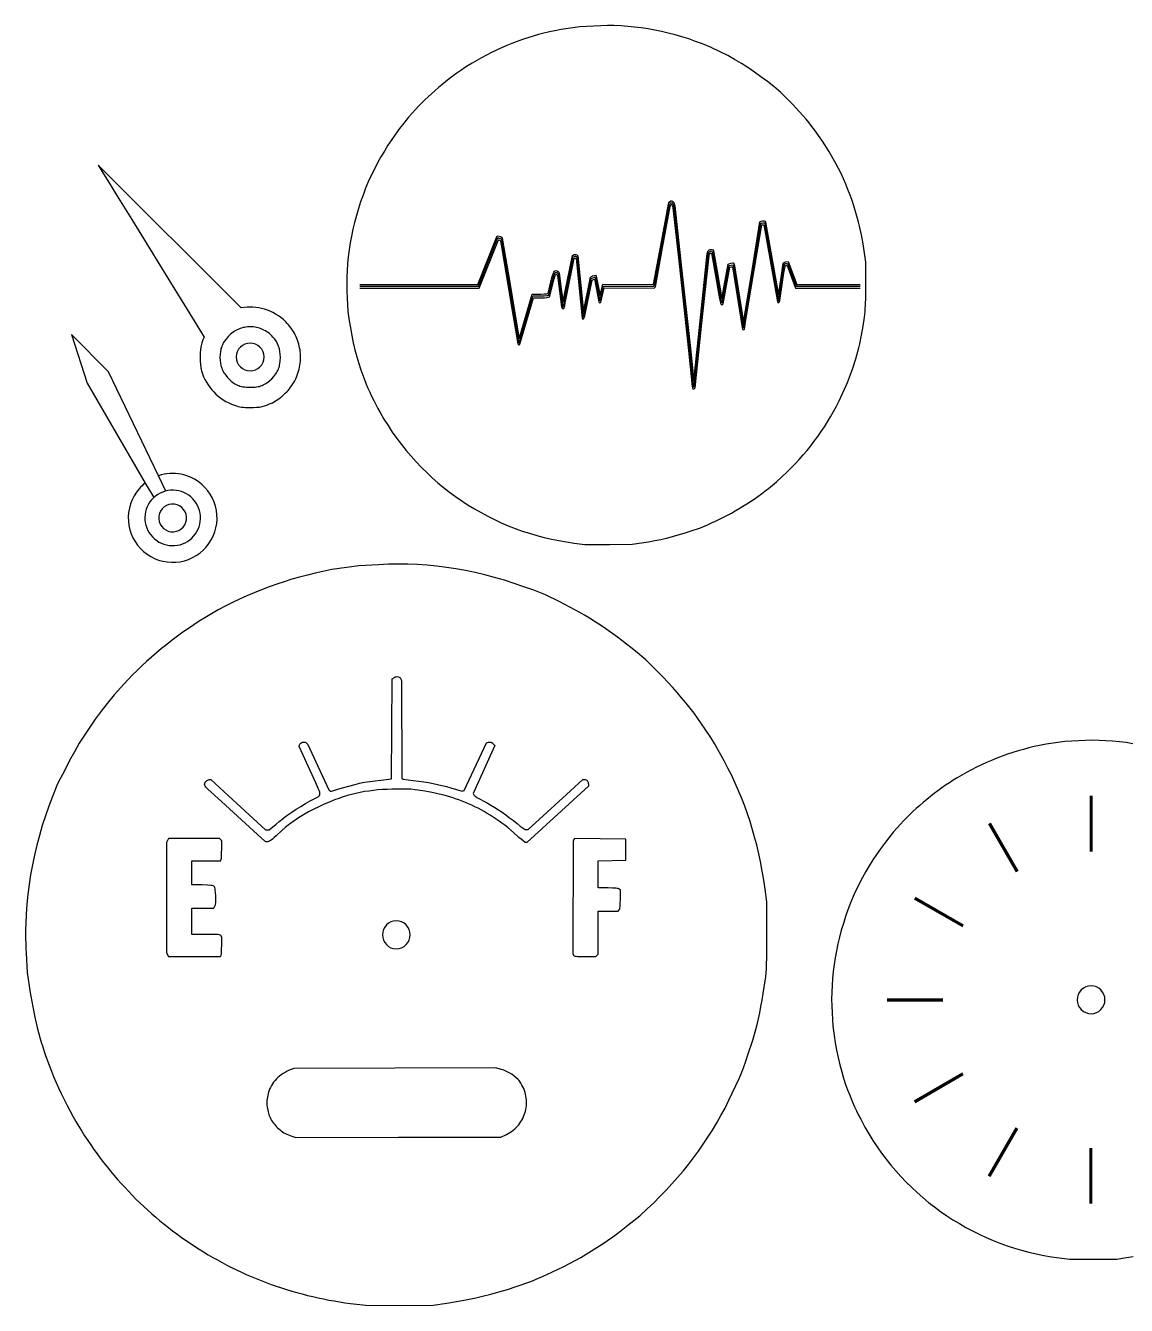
# Model space of a CAD drawing. Extents: x 2619 to 2850, y 2750 to 3032.
# Drawn here: x 2618.6 to 2737.4, y 2750.1 to 2888.2 of the extents above; entities that cross this region are included whole.
import ezdxf

# ---------------------------------------------------------------- set-up
doc = ezdxf.new("R2010")
doc.units = 0
for name, color, linetype in [('3MM_ENGRAVE', 4, 'CONTINUOUS'), ('6MM_CUT', 231, 'CONTINUOUS'), ('6MM_ENGRAVE', 245, 'CONTINUOUS')]:
    doc.layers.add(name, color=color, linetype=linetype)

msp = doc.modelspace()

# ---------------------------------------------------------------- linework, layer by layer
at = {"layer": '3MM_ENGRAVE'}
for points in [[(2631.56, 2838.85), (2632.48, 2837.27)], [(2633.78, 2837.98), (2632.99, 2839.63)]]:
    msp.add_lwpolyline(points, dxfattribs=at)
at = {"layer": '6MM_CUT'}
for points in [[(2681.67, 2832.22), (2684.09, 2832.24), (2685.11, 2832.39), (2685.85, 2832.51), (2686.54, 2832.63), (2687.2, 2832.76), (2687.82, 2832.91), (2688.44, 2833.06), (2689.06, 2833.24), (2689.7, 2833.43), (2690.37, 2833.66), (2691.47, 2834.03), (2692.23, 2834.35), (2692.67, 2834.55), (2693.1, 2834.74), (2693.54, 2834.95), (2693.97, 2835.16), (2694.39, 2835.38), (2694.81, 2835.61), (2695.23, 2835.85), (2695.65, 2836.09), (2696.05, 2836.34), (2696.46, 2836.59), (2696.86, 2836.86), (2697.26, 2837.12), (2697.65, 2837.4), (2698.04, 2837.68), (2698.42, 2837.97), (2698.8, 2838.27), (2699.69, 2838.98), (2700.26, 2839.51), (2700.75, 2839.98), (2701.22, 2840.45), (2701.68, 2840.92), (2702.12, 2841.4), (2702.55, 2841.88), (2702.97, 2842.37), (2703.37, 2842.86), (2703.75, 2843.37), (2704.13, 2843.88), (2704.49, 2844.4), (2704.84, 2844.92), (2705.18, 2845.46), (2705.51, 2846.01), (2705.83, 2846.56), (2706.14, 2847.13), (2706.43, 2847.71), (2707.2, 2849.36), (2707.35, 2849.71), (2707.52, 2850.17), (2707.7, 2850.67), (2707.87, 2851.15), (2708.24, 2852.25), (2708.45, 2853.05), (2708.55, 2853.45), (2708.66, 2853.87), (2708.85, 2854.79), (2709.02, 2855.77), (2709.17, 2856.74), (2709.21, 2857.04), (2709.23, 2857.34), (2709.26, 2857.66), (2709.28, 2858.03), (2709.3, 2858.94), (2709.3, 2860.21), (2709.3, 2862.7), (2709.17, 2863.65), (2709.01, 2864.65), (2708.83, 2865.63), (2708.63, 2866.56), (2708.53, 2867), (2708.42, 2867.41), (2708.03, 2868.76), (2707.83, 2869.35), (2707.62, 2869.93), (2707.39, 2870.52), (2707.15, 2871.1), (2706.9, 2871.68), (2706.64, 2872.25), (2706.36, 2872.8), (2706.08, 2873.35), (2705.34, 2874.67), (2704.64, 2875.74), (2703.79, 2876.95), (2703.5, 2877.33), (2703.19, 2877.72), (2702.86, 2878.12), (2702.51, 2878.52), (2702.16, 2878.92), (2701.81, 2879.3), (2701.46, 2879.68), (2701.11, 2880.03), (2700.15, 2880.98), (2699.37, 2881.63), (2698.69, 2882.18), (2698, 2882.7), (2697.31, 2883.2), (2696.6, 2883.68), (2695.89, 2884.13), (2695.16, 2884.56), (2694.42, 2884.97), (2693.66, 2885.36), (2692.56, 2885.9), (2691.69, 2886.24), (2690.94, 2886.51), (2690.2, 2886.77), (2689.47, 2887), (2688.73, 2887.21), (2688, 2887.41), (2687.27, 2887.58), (2686.54, 2887.73), (2685.81, 2887.86), (2685.09, 2887.97), (2684.36, 2888.06), (2683.63, 2888.13), (2682.9, 2888.18), (2682.17, 2888.21), (2681.44, 2888.21), (2680.71, 2888.2), (2679.97, 2888.17), (2678.46, 2888.09), (2676.44, 2887.8), (2675.75, 2887.66), (2675.17, 2887.53), (2674.58, 2887.39), (2674, 2887.24), (2673.42, 2887.07), (2672.84, 2886.89), (2672.27, 2886.7), (2671.7, 2886.5), (2671.13, 2886.28), (2670.57, 2886.05), (2670.01, 2885.82), (2669.46, 2885.57), (2668.92, 2885.31), (2668.39, 2885.04), (2667.86, 2884.75), (2667.34, 2884.46), (2666.84, 2884.16), (2666.42, 2883.91), (2666.01, 2883.64), (2665.6, 2883.36), (2665.19, 2883.07), (2664.78, 2882.78), (2664.37, 2882.47), (2663.97, 2882.16), (2663.58, 2881.84), (2663.19, 2881.52), (2662.81, 2881.19), (2662.43, 2880.86), (2662.07, 2880.52), (2661.72, 2880.19), (2661.38, 2879.85), (2661.06, 2879.51), (2660.74, 2879.18), (2659.98, 2878.34), (2659.46, 2877.69), (2659, 2877.1), (2658.57, 2876.51), (2658.15, 2875.91), (2657.75, 2875.3), (2657.36, 2874.68), (2656.99, 2874.05), (2656.63, 2873.39), (2656.28, 2872.72), (2655.72, 2871.61), (2655.34, 2870.66), (2655.06, 2869.93), (2654.8, 2869.2), (2654.57, 2868.46), (2654.35, 2867.72), (2654.15, 2866.98), (2653.97, 2866.24), (2653.82, 2865.5), (2653.68, 2864.76), (2653.56, 2864.01), (2653.47, 2863.27), (2653.4, 2862.52), (2653.34, 2861.78), (2653.31, 2861.04), (2653.3, 2860.3), (2653.31, 2859.56), (2653.34, 2858.82), (2653.43, 2857.36), (2653.57, 2856.36), (2653.69, 2855.58), (2653.84, 2854.78), (2654, 2853.99), (2654.19, 2853.21), (2654.39, 2852.46), (2654.6, 2851.74), (2654.81, 2851.08), (2655.03, 2850.49), (2655.26, 2849.91), (2655.41, 2849.52), (2655.59, 2849.1), (2655.78, 2848.67), (2655.99, 2848.22), (2656.21, 2847.77), (2656.44, 2847.32), (2656.67, 2846.88), (2656.9, 2846.46), (2657.32, 2845.74), (2657.76, 2845.04), (2658.22, 2844.34), (2658.7, 2843.67), (2659.2, 2843.01), (2659.71, 2842.37), (2660.24, 2841.74), (2660.79, 2841.13), (2661.36, 2840.54), (2661.94, 2839.97), (2662.53, 2839.42), (2663.14, 2838.88), (2663.76, 2838.36), (2664.4, 2837.86), (2665.05, 2837.38), (2665.72, 2836.92), (2666.4, 2836.47), (2667.09, 2836.05), (2667.79, 2835.65), (2668.51, 2835.27), (2669.23, 2834.9), (2669.97, 2834.56), (2670.72, 2834.24), (2671.47, 2833.95), (2672.24, 2833.67), (2673.01, 2833.42), (2673.8, 2833.19), (2674.59, 2832.98), (2675.39, 2832.79), (2676.2, 2832.63), (2677.01, 2832.49), (2677.84, 2832.37), (2679.01, 2832.23)], [(2637.9, 2854.59), (2637.78, 2854.3), (2637.68, 2853.99), (2637.64, 2853.83), (2637.6, 2853.66), (2637.53, 2853.28), (2637.49, 2852.88), (2637.47, 2852.46), (2637.48, 2852.05), (2637.51, 2851.64), (2637.56, 2851.27), (2637.6, 2851.1), (2637.64, 2850.94), (2637.74, 2850.62), (2637.86, 2850.31), (2638, 2850.01), (2638.16, 2849.72), (2638.34, 2849.44), (2638.53, 2849.18), (2638.73, 2848.92), (2638.95, 2848.68), (2639.19, 2848.44), (2639.44, 2848.23), (2639.7, 2848.02), (2639.97, 2847.84), (2640.26, 2847.66), (2640.56, 2847.51), (2640.87, 2847.36), (2641.19, 2847.24), (2641.4, 2847.17), (2641.59, 2847.12), (2641.77, 2847.07), (2641.96, 2847.04), (2642.15, 2847.02), (2642.36, 2847), (2642.85, 2847), (2643.24, 2847), (2643.58, 2847.02), (2643.88, 2847.05), (2644.16, 2847.1), (2644.42, 2847.17), (2644.69, 2847.26), (2644.97, 2847.38), (2645.29, 2847.52), (2645.46, 2847.61), (2645.63, 2847.71), (2645.81, 2847.82), (2645.98, 2847.94), (2646.15, 2848.08), (2646.32, 2848.22), (2646.49, 2848.37), (2646.66, 2848.53), (2646.82, 2848.69), (2646.97, 2848.85), (2647.12, 2849.02), (2647.25, 2849.2), (2647.38, 2849.37), (2647.5, 2849.54), (2647.6, 2849.71), (2647.69, 2849.88), (2647.79, 2850.09), (2647.88, 2850.29), (2647.96, 2850.5), (2648.04, 2850.71), (2648.1, 2850.92), (2648.16, 2851.13), (2648.21, 2851.34), (2648.25, 2851.56), (2648.28, 2851.77), (2648.3, 2851.98), (2648.31, 2852.19), (2648.32, 2852.4), (2648.32, 2852.61), (2648.31, 2852.82), (2648.29, 2853.03), (2648.26, 2853.24), (2648.22, 2853.45), (2648.18, 2853.65), (2648.13, 2853.85), (2648.07, 2854.05), (2648, 2854.25), (2647.92, 2854.45), (2647.84, 2854.64), (2647.75, 2854.83), (2647.65, 2855.02), (2647.54, 2855.2), (2647.42, 2855.39), (2647.3, 2855.56), (2647.17, 2855.74), (2647.03, 2855.91), (2646.88, 2856.07), (2646.72, 2856.23), (2646.46, 2856.48), (2646.19, 2856.7), (2645.92, 2856.9), (2645.63, 2857.08), (2645.34, 2857.25), (2645.04, 2857.39), (2644.74, 2857.51), (2644.43, 2857.61), (2644.12, 2857.69), (2643.8, 2857.76), (2643.49, 2857.8), (2643.17, 2857.83), (2642.85, 2857.83), (2642.54, 2857.82), (2642.22, 2857.79), (2641.91, 2857.75), (2626.49, 2873.14), (2626.88, 2872.51), (2627.5, 2871.52), (2628.51, 2869.89), (2630.12, 2867.29), (2634.01, 2860.97), (2637.13, 2855.88)], [(2659.18, 2750.1), (2662.62, 2750.13), (2664.09, 2750.35), (2665.15, 2750.51), (2666.14, 2750.69), (2667.07, 2750.88), (2667.96, 2751.08), (2668.84, 2751.3), (2669.73, 2751.55), (2670.64, 2751.83), (2671.6, 2752.15), (2673.17, 2752.69), (2674.26, 2753.15), (2674.88, 2753.42), (2675.51, 2753.71), (2676.13, 2754), (2676.74, 2754.31), (2677.35, 2754.62), (2677.95, 2754.95), (2678.55, 2755.28), (2679.14, 2755.63), (2679.72, 2755.98), (2680.3, 2756.35), (2680.87, 2756.72), (2681.44, 2757.11), (2682, 2757.5), (2682.55, 2757.9), (2683.1, 2758.32), (2683.64, 2758.74), (2684.92, 2759.76), (2685.73, 2760.51), (2686.43, 2761.18), (2687.1, 2761.85), (2687.76, 2762.53), (2688.39, 2763.21), (2689, 2763.9), (2689.6, 2764.6), (2690.17, 2765.31), (2690.72, 2766.02), (2691.26, 2766.75), (2691.78, 2767.49), (2692.28, 2768.25), (2692.76, 2769.01), (2693.23, 2769.8), (2693.68, 2770.59), (2694.12, 2771.4), (2694.55, 2772.23), (2695.65, 2774.58), (2695.85, 2775.09), (2696.1, 2775.74), (2696.36, 2776.45), (2696.6, 2777.14), (2697.13, 2778.71), (2697.43, 2779.86), (2697.58, 2780.42), (2697.72, 2781.03), (2697.86, 2781.68), (2698, 2782.35), (2698.13, 2783.04), (2698.25, 2783.74), (2698.36, 2784.44), (2698.46, 2785.13), (2698.51, 2785.55), (2698.55, 2785.98), (2698.58, 2786.44), (2698.61, 2786.97), (2698.63, 2787.57), (2698.64, 2788.27), (2698.65, 2790.09), (2698.65, 2793.64), (2698.46, 2795), (2698.35, 2795.72), (2698.23, 2796.43), (2698.11, 2797.14), (2697.98, 2797.84), (2697.84, 2798.51), (2697.69, 2799.16), (2697.54, 2799.79), (2697.39, 2800.37), (2696.83, 2802.31), (2696.55, 2803.14), (2696.25, 2803.98), (2695.92, 2804.81), (2695.58, 2805.64), (2695.22, 2806.47), (2694.84, 2807.28), (2694.44, 2808.08), (2694.04, 2808.86), (2692.99, 2810.75), (2692.58, 2811.38), (2691.99, 2812.28), (2690.78, 2814), (2690.36, 2814.54), (2689.91, 2815.1), (2689.44, 2815.67), (2688.95, 2816.25), (2688.45, 2816.81), (2687.94, 2817.36), (2687.44, 2817.89), (2686.95, 2818.39), (2685.57, 2819.76), (2684.45, 2820.69), (2683.97, 2821.09), (2683.49, 2821.47), (2683, 2821.85), (2682.51, 2822.22), (2682.01, 2822.58), (2681.51, 2822.93), (2681.01, 2823.28), (2680.51, 2823.61), (2680, 2823.94), (2679.49, 2824.26), (2678.97, 2824.57), (2678.44, 2824.87), (2677.92, 2825.17), (2677.38, 2825.46), (2676.85, 2825.74), (2676.3, 2826.01), (2674.74, 2826.79), (2673.48, 2827.27), (2672.42, 2827.66), (2671.36, 2828.02), (2670.31, 2828.36), (2669.26, 2828.66), (2668.22, 2828.94), (2667.17, 2829.18), (2666.13, 2829.4), (2665.09, 2829.58), (2664.05, 2829.74), (2663.02, 2829.87), (2661.98, 2829.97), (2660.93, 2830.04), (2659.89, 2830.08), (2658.84, 2830.09), (2657.79, 2830.08), (2656.74, 2830.03), (2654.59, 2829.92), (2651.7, 2829.5), (2650.71, 2829.3), (2649.88, 2829.11), (2649.05, 2828.91), (2648.22, 2828.7), (2647.39, 2828.46), (2646.56, 2828.2), (2645.74, 2827.93), (2644.93, 2827.64), (2644.12, 2827.33), (2643.31, 2827.01), (2642.52, 2826.66), (2641.73, 2826.31), (2640.96, 2825.94), (2640.19, 2825.55), (2639.44, 2825.15), (2638.71, 2824.73), (2637.98, 2824.31), (2637.39, 2823.94), (2636.8, 2823.56), (2636.21, 2823.16), (2635.62, 2822.75), (2635.04, 2822.32), (2634.46, 2821.89), (2633.89, 2821.44), (2633.32, 2820.99), (2632.77, 2820.53), (2632.22, 2820.06), (2631.69, 2819.58), (2631.18, 2819.11), (2630.68, 2818.63), (2630.19, 2818.14), (2629.73, 2817.66), (2629.28, 2817.18), (2628.19, 2815.98), (2627.45, 2815.05), (2626.79, 2814.21), (2626.17, 2813.37), (2625.57, 2812.51), (2625, 2811.64), (2624.44, 2810.76), (2623.91, 2809.85), (2623.4, 2808.92), (2622.9, 2807.95), (2622.1, 2806.38), (2621.56, 2805.02), (2621.16, 2803.98), (2620.79, 2802.93), (2620.45, 2801.88), (2620.14, 2800.82), (2619.86, 2799.76), (2619.6, 2798.7), (2619.38, 2797.64), (2619.19, 2796.58), (2619.02, 2795.52), (2618.89, 2794.45), (2618.78, 2793.39), (2618.71, 2792.33), (2618.66, 2791.27), (2618.65, 2790.74), (2618.65, 2790.21), (2618.65, 2789.68), (2618.66, 2789.15), (2618.68, 2788.62), (2618.71, 2788.1), (2618.83, 2786.02), (2619.03, 2784.59), (2619.11, 2784.03), (2619.2, 2783.47), (2619.41, 2782.33), (2619.65, 2781.2), (2619.91, 2780.08), (2620.2, 2779.01), (2620.34, 2778.49), (2620.49, 2777.99), (2620.65, 2777.51), (2620.8, 2777.05), (2620.96, 2776.61), (2621.12, 2776.2), (2621.44, 2775.37), (2621.66, 2774.81), (2621.91, 2774.22), (2622.19, 2773.59), (2622.48, 2772.95), (2622.8, 2772.31), (2623.12, 2771.67), (2623.45, 2771.05), (2623.78, 2770.45), (2624.08, 2769.93), (2624.39, 2769.42), (2624.7, 2768.91), (2625.02, 2768.41), (2625.35, 2767.91), (2625.68, 2767.42), (2626.02, 2766.94), (2626.36, 2766.46), (2626.71, 2765.98), (2627.07, 2765.52), (2627.44, 2765.05), (2627.81, 2764.6), (2628.18, 2764.15), (2628.56, 2763.7), (2628.95, 2763.27), (2629.35, 2762.84), (2629.75, 2762.41), (2630.15, 2761.99), (2630.56, 2761.58), (2630.98, 2761.17), (2631.4, 2760.77), (2631.83, 2760.38), (2632.26, 2759.99), (2632.7, 2759.61), (2633.14, 2759.24), (2633.59, 2758.87), (2634.05, 2758.51), (2634.51, 2758.15), (2634.97, 2757.81), (2635.44, 2757.47), (2635.91, 2757.13), (2636.39, 2756.81), (2636.87, 2756.49), (2637.36, 2756.18), (2637.85, 2755.87), (2638.34, 2755.57), (2638.84, 2755.28), (2639.35, 2755), (2639.86, 2754.72), (2640.37, 2754.45), (2640.88, 2754.19), (2641.4, 2753.93), (2641.93, 2753.69), (2642.46, 2753.45), (2642.99, 2753.22), (2643.52, 2752.99), (2644.06, 2752.78), (2644.6, 2752.57), (2645.15, 2752.37), (2645.7, 2752.17), (2646.25, 2751.99), (2646.81, 2751.81), (2647.37, 2751.64), (2647.93, 2751.48), (2648.49, 2751.33), (2649.06, 2751.18), (2649.63, 2751.04), (2650.2, 2750.91), (2650.78, 2750.79), (2651.36, 2750.68), (2651.94, 2750.58), (2652.52, 2750.48), (2653.11, 2750.39), (2653.7, 2750.32), (2655.37, 2750.11)], [(2644.93, 2801.42), (2645.67, 2802.04), (2646.02, 2802.33), (2646.15, 2802.43), (2646.26, 2802.5), (2646.26, 2802.5), (2646.56, 2802.75), (2646.94, 2803.04), (2647.37, 2803.33), (2647.84, 2803.64), (2648.34, 2803.95), (2648.85, 2804.25), (2649.36, 2804.54), (2649.86, 2804.79), (2650.07, 2804.9), (2650.23, 2804.99), (2650.28, 2805.04), (2650.33, 2805.09), (2650.37, 2805.14), (2650.39, 2805.2), (2650.4, 2805.26), (2650.41, 2805.32), (2650.4, 2805.39), (2650.38, 2805.47), (2650.32, 2805.66), (2650.23, 2805.89), (2649.96, 2806.48), (2648.15, 2810.4), (2648.21, 2810.61), (2648.23, 2810.66), (2648.26, 2810.7), (2648.34, 2810.78), (2648.44, 2810.84), (2648.54, 2810.88), (2648.66, 2810.9), (2648.77, 2810.89), (2648.82, 2810.87), (2648.87, 2810.85), (2648.92, 2810.83), (2648.96, 2810.79), (2649.12, 2810.64), (2650.18, 2808.3), (2651.37, 2805.75), (2651.41, 2805.69), (2651.44, 2805.65), (2651.48, 2805.62), (2651.53, 2805.6), (2651.59, 2805.6), (2651.67, 2805.61), (2651.89, 2805.67), (2652.71, 2805.91), (2653.52, 2806.14), (2654.2, 2806.32), (2654.69, 2806.44), (2655.21, 2806.55), (2658.13, 2806.91), (2658.19, 2817.7), (2658.44, 2817.87), (2658.54, 2817.92), (2658.65, 2817.95), (2658.76, 2817.96), (2658.86, 2817.94), (2658.95, 2817.91), (2659.04, 2817.85), (2659.1, 2817.78), (2659.15, 2817.68), (2659.21, 2817.55), (2659.24, 2807.01), (2659.39, 2806.88), (2660.48, 2806.75), (2661.07, 2806.68), (2661.61, 2806.61), (2662.13, 2806.52), (2662.62, 2806.43), (2663.1, 2806.33), (2663.58, 2806.22), (2664.05, 2806.09), (2664.55, 2805.94), (2665.74, 2805.58), (2665.98, 2805.68), (2668.37, 2810.82), (2668.61, 2810.88), (2668.67, 2810.9), (2668.73, 2810.9), (2668.79, 2810.89), (2668.85, 2810.88), (2668.9, 2810.86), (2668.96, 2810.83), (2669.07, 2810.74), (2669.28, 2810.53), (2666.93, 2805.35), (2667.03, 2805.19), (2667.09, 2805.11), (2667.16, 2805.04), (2667.25, 2804.97), (2667.33, 2804.92), (2668.44, 2804.32), (2668.86, 2804.08), (2669.27, 2803.84), (2669.67, 2803.58), (2670.08, 2803.31), (2670.48, 2803.03), (2670.88, 2802.73), (2671.28, 2802.42), (2671.68, 2802.09), (2672.03, 2801.82), (2672.33, 2801.6), (2672.46, 2801.53), (2672.56, 2801.47), (2672.64, 2801.44), (2672.7, 2801.44), (2672.89, 2801.47), (2674.49, 2802.93), (2677.43, 2805.62), (2678.76, 2806.85), (2678.95, 2806.85), (2679.04, 2806.84), (2679.12, 2806.81), (2679.2, 2806.77), (2679.26, 2806.71), (2679.31, 2806.64), (2679.35, 2806.56), (2679.37, 2806.46), (2679.38, 2806.36), (2679.38, 2806.13), (2672.75, 2800.06), (2672.61, 2800.06), (2672.57, 2800.07), (2672.51, 2800.1), (2672.34, 2800.22), (2672.12, 2800.4), (2671.88, 2800.61), (2671.28, 2801.15), (2670.67, 2801.66), (2670.36, 2801.91), (2670.05, 2802.14), (2669.74, 2802.37), (2669.43, 2802.59), (2669.11, 2802.8), (2668.79, 2803), (2668.47, 2803.2), (2668.14, 2803.39), (2667.81, 2803.57), (2667.48, 2803.75), (2667.14, 2803.92), (2666.8, 2804.08), (2666.45, 2804.23), (2666.1, 2804.38), (2665.75, 2804.52), (2665.39, 2804.65), (2665.03, 2804.78), (2664.66, 2804.9), (2664.29, 2805.01), (2663.91, 2805.12), (2663.14, 2805.31), (2662.34, 2805.48), (2661.52, 2805.63), (2660.68, 2805.75), (2660.2, 2805.81), (2658.69, 2805.81), (2658.17, 2805.81), (2657.65, 2805.79), (2657.15, 2805.76), (2656.66, 2805.73), (2656.18, 2805.67), (2655.7, 2805.61), (2655.23, 2805.54), (2654.76, 2805.45), (2654.3, 2805.35), (2653.83, 2805.24), (2653.37, 2805.11), (2652.91, 2804.97), (2652.45, 2804.81), (2651.98, 2804.65), (2651.51, 2804.46), (2651.04, 2804.27), (2650.81, 2804.17), (2650.28, 2803.92), (2649.74, 2803.65), (2649.19, 2803.35), (2648.64, 2803.03), (2648.11, 2802.7), (2647.59, 2802.37), (2647.11, 2802.02), (2646.66, 2801.68), (2646.31, 2801.35), (2645.7, 2800.79), (2645.48, 2800.59), (2645.29, 2800.43), (2645.13, 2800.31), (2645, 2800.22), (2644.88, 2800.16), (2644.78, 2800.13), (2644.7, 2800.12), (2644.62, 2800.14), (2644.46, 2800.2), (2643.25, 2801.3), (2641.53, 2802.88), (2639.8, 2804.47), (2638.32, 2805.8), (2638.19, 2805.91), (2638.09, 2806.02), (2638.02, 2806.13), (2637.98, 2806.24), (2637.97, 2806.35), (2637.98, 2806.45), (2638.02, 2806.55), (2638.09, 2806.65), (2638.18, 2806.72), (2638.28, 2806.79), (2638.37, 2806.83), (2638.46, 2806.85), (2638.64, 2806.85), (2641.43, 2804.28), (2644.55, 2801.42)], [(2636.88, 2787.74), (2639.68, 2787.74), (2639.75, 2787.9), (2639.77, 2788.04), (2639.79, 2788.28), (2639.8, 2788.59), (2639.81, 2788.94), (2639.81, 2789.81), (2639.75, 2789.98), (2639.71, 2790.02), (2639.66, 2790.06), (2639.56, 2790.09), (2639.41, 2790.11), (2639.21, 2790.13), (2638.93, 2790.13), (2638.13, 2790.14), (2636.57, 2790.14), (2636.57, 2792.96), (2638.97, 2792.96), (2639.08, 2793.17), (2639.11, 2793.24), (2639.13, 2793.34), (2639.16, 2793.61), (2639.18, 2793.94), (2639.17, 2794.29), (2639.15, 2794.64), (2639.12, 2794.95), (2639.1, 2795.07), (2639.07, 2795.18), (2639.04, 2795.26), (2639.01, 2795.31), (2638.95, 2795.35), (2638.88, 2795.39), (2638.77, 2795.41), (2638.64, 2795.43), (2638.26, 2795.46), (2637.71, 2795.47), (2636.57, 2795.47), (2636.57, 2798.08), (2639.68, 2798.08), (2639.75, 2798.24), (2639.77, 2798.38), (2639.79, 2798.63), (2639.8, 2798.95), (2639.81, 2799.32), (2639.81, 2800.23), (2639.56, 2800.48), (2634.07, 2800.48), (2633.85, 2800.07), (2633.86, 2788.13), (2634.07, 2787.74)], [(2679.01, 2787.74), (2680.18, 2787.74), (2680.43, 2787.99), (2680.43, 2792.65), (2682.58, 2792.65), (2682.7, 2792.77), (2682.73, 2792.82), (2682.76, 2792.89), (2682.78, 2793), (2682.8, 2793.13), (2682.82, 2793.46), (2682.83, 2793.9), (2682.83, 2794.9), (2682.7, 2795.03), (2682.66, 2795.06), (2682.58, 2795.08), (2682.47, 2795.1), (2682.33, 2795.12), (2681.97, 2795.14), (2681.5, 2795.15), (2680.43, 2795.15), (2680.43, 2798.07), (2683.4, 2798.13), (2683.4, 2800.43), (2677.88, 2800.48), (2677.72, 2800.22), (2677.71, 2788.07), (2677.78, 2787.9), (2677.8, 2787.86), (2677.85, 2787.82), (2677.93, 2787.79), (2678.05, 2787.77), (2678.21, 2787.76), (2678.41, 2787.75)], [(2658.86, 2768.25), (2669.93, 2768.27), (2670.53, 2768.54), (2670.73, 2768.64), (2670.91, 2768.75), (2671.09, 2768.87), (2671.27, 2769), (2671.43, 2769.14), (2671.58, 2769.28), (2671.72, 2769.43), (2671.86, 2769.59), (2671.98, 2769.75), (2672.1, 2769.93), (2672.21, 2770.1), (2672.3, 2770.28), (2672.39, 2770.47), (2672.46, 2770.66), (2672.53, 2770.85), (2672.58, 2771.05), (2672.63, 2771.25), (2672.66, 2771.45), (2672.69, 2771.66), (2672.7, 2771.86), (2672.7, 2772.07), (2672.69, 2772.27), (2672.67, 2772.48), (2672.64, 2772.69), (2672.6, 2772.89), (2672.54, 2773.09), (2672.47, 2773.3), (2672.4, 2773.5), (2672.31, 2773.69), (2672.21, 2773.88), (2672.09, 2774.07), (2671.97, 2774.26), (2671.89, 2774.36), (2671.8, 2774.46), (2671.6, 2774.66), (2671.36, 2774.85), (2671.11, 2775.04), (2670.83, 2775.2), (2670.55, 2775.35), (2670.26, 2775.47), (2669.98, 2775.57), (2669.39, 2775.74), (2647.59, 2775.68), (2647.1, 2775.47), (2646.87, 2775.36), (2646.64, 2775.25), (2646.43, 2775.12), (2646.23, 2774.99), (2646.05, 2774.85), (2645.87, 2774.7), (2645.71, 2774.54), (2645.56, 2774.37), (2645.41, 2774.2), (2645.29, 2774.02), (2645.17, 2773.83), (2645.07, 2773.63), (2644.97, 2773.42), (2644.89, 2773.2), (2644.83, 2772.98), (2644.77, 2772.75), (2644.74, 2772.57), (2644.71, 2772.39), (2644.69, 2772.21), (2644.69, 2772.03), (2644.69, 2771.86), (2644.69, 2771.68), (2644.71, 2771.51), (2644.74, 2771.34), (2644.77, 2771.17), (2644.81, 2771), (2644.85, 2770.84), (2644.91, 2770.67), (2644.97, 2770.51), (2645.04, 2770.36), (2645.12, 2770.21), (2645.2, 2770.06), (2645.29, 2769.91), (2645.39, 2769.77), (2645.49, 2769.64), (2645.6, 2769.51), (2645.71, 2769.38), (2645.83, 2769.26), (2645.96, 2769.14), (2646.1, 2769.03), (2646.23, 2768.92), (2646.38, 2768.83), (2646.53, 2768.73), (2646.68, 2768.64), (2646.85, 2768.56), (2647.01, 2768.49), (2647.18, 2768.42), (2647.36, 2768.36), (2647.8, 2768.23)]]:
    msp.add_lwpolyline(points, close=True, dxfattribs=at)
for points in [[(2632.99, 2839.63), (2627.6, 2850.86), (2623.6, 2854.87), (2625.28, 2849.63), (2631.56, 2838.85), (2631.38, 2838.71), (2631.21, 2838.55), (2631.05, 2838.39), (2630.9, 2838.22, 0.414214), (2631.38, 2831.46, 0.414214), (2638.14, 2831.94, 0.414214), (2637.66, 2838.7), (2637.41, 2838.91), (2637.15, 2839.09), (2636.88, 2839.25), (2636.6, 2839.4), (2636.32, 2839.52), (2636.03, 2839.63), (2635.73, 2839.72), (2635.43, 2839.79), (2635.13, 2839.84), (2634.82, 2839.87), (2634.51, 2839.88), (2634.21, 2839.87), (2633.9, 2839.84), (2633.59, 2839.79), (2633.29, 2839.72)], [(2642.88, 2853.95, 0.414214), (2641.38, 2852.45, 0.414214), (2642.88, 2850.95, 0.414214), (2644.38, 2852.45, 0.414214)], [(2633.38, 2836.06, 0.414214), (2633.54, 2833.95, 0.414214), (2635.65, 2834.1, 0.414214), (2635.5, 2836.21, 0.414214)], [(2658.65, 2791.59, 0.414214), (2657.15, 2790.09, 0.414214), (2658.65, 2788.59, 0.414214), (2660.15, 2790.09, 0.414214)], [(2733.62, 2784.58, 0.414214), (2732.12, 2783.08, 0.414214), (2733.62, 2781.58, 0.414214), (2735.12, 2783.08, 0.414214)]]:
    msp.add_lwpolyline(points, format="xyb", close=True, dxfattribs=at)
msp.add_lwpolyline([(2738.14, 2810.72), (2737.41, 2810.83), (2736.68, 2810.92), (2735.95, 2810.99), (2735.22, 2811.04), (2734.49, 2811.07), (2733.76, 2811.08), (2733.03, 2811.07), (2732.29, 2811.04), (2730.79, 2810.96), (2728.76, 2810.66), (2728.07, 2810.52), (2727.49, 2810.4), (2726.91, 2810.26), (2726.32, 2810.1), (2725.74, 2809.94), (2725.17, 2809.76), (2724.59, 2809.57), (2724.02, 2809.36), (2723.45, 2809.15), (2722.89, 2808.92), (2722.33, 2808.68), (2721.78, 2808.43), (2721.24, 2808.17), (2720.71, 2807.9), (2720.18, 2807.62), (2719.66, 2807.33), (2719.16, 2807.03), (2718.74, 2806.77), (2718.33, 2806.51), (2717.92, 2806.23), (2717.51, 2805.94), (2717.1, 2805.64), (2716.69, 2805.34), (2716.29, 2805.03), (2715.9, 2804.71), (2715.51, 2804.38), (2715.13, 2804.06), (2714.76, 2803.72), (2714.39, 2803.39), (2714.04, 2803.05), (2713.7, 2802.72), (2713.38, 2802.38), (2713.07, 2802.04), (2712.31, 2801.21), (2711.78, 2800.55), (2711.33, 2799.96), (2710.89, 2799.37), (2710.47, 2798.77), (2710.07, 2798.17), (2709.68, 2797.55), (2709.31, 2796.91), (2708.95, 2796.26), (2708.6, 2795.58), (2708.04, 2794.48), (2707.66, 2793.53), (2707.38, 2792.8), (2707.13, 2792.07), (2706.89, 2791.33), (2706.67, 2790.59), (2706.47, 2789.85), (2706.29, 2789.11), (2706.14, 2788.37), (2706, 2787.62), (2705.89, 2786.88), (2705.79, 2786.13), (2705.72, 2785.39), (2705.67, 2784.65), (2705.63, 2783.9), (2705.62, 2783.16), (2705.63, 2782.42), (2705.67, 2781.68), (2705.75, 2780.23), (2705.89, 2779.23), (2706.01, 2778.44), (2706.16, 2777.65), (2706.33, 2776.85), (2706.51, 2776.07), (2706.71, 2775.32), (2706.92, 2774.61), (2707.13, 2773.95), (2707.35, 2773.36), (2707.58, 2772.77), (2707.73, 2772.38), (2707.91, 2771.97), (2708.1, 2771.53), (2708.31, 2771.08), (2708.53, 2770.63), (2708.76, 2770.18), (2708.99, 2769.75), (2709.22, 2769.33), (2709.64, 2768.61), (2710.08, 2767.9), (2710.54, 2767.21), (2711.02, 2766.54), (2711.52, 2765.88), (2712.03, 2765.23), (2712.57, 2764.61), (2713.11, 2764), (2713.68, 2763.41), (2714.26, 2762.84), (2714.85, 2762.28), (2715.46, 2761.74), (2716.09, 2761.22), (2716.72, 2760.72), (2717.38, 2760.24), (2718.04, 2759.78), (2718.72, 2759.34), (2719.41, 2758.92), (2720.11, 2758.51), (2720.83, 2758.13), (2721.55, 2757.77), (2722.29, 2757.43), (2723.04, 2757.11), (2723.79, 2756.81), (2724.56, 2756.54), (2725.34, 2756.28), (2726.12, 2756.05), (2726.91, 2755.84), (2727.71, 2755.66), (2728.52, 2755.49), (2729.34, 2755.35), (2730.16, 2755.24), (2731.33, 2755.09), (2734, 2755.08), (2736.41, 2755.1), (2737.43, 2755.26), (2738.17, 2755.38)], dxfattribs=at)
at = {"layer": '6MM_ENGRAVE'}
for points in [[(2654.71, 2860.29), (2667.46, 2860.29), (2669.54, 2865.54), (2669.76, 2865.49), (2669.88, 2865.44), (2669.99, 2865.38), (2670.09, 2865.28), (2670.92, 2860.28), (2671.22, 2858.52), (2671.89, 2854.42), (2673.32, 2859.24), (2674.24, 2859.24), (2674.62, 2859.25), (2674.88, 2859.27), (2675.02, 2859.3), (2675.03, 2859.31), (2675.34, 2860.55), (2675.48, 2861.14), (2675.6, 2861.5), (2675.65, 2861.62), (2675.72, 2861.7), (2675.8, 2861.76), (2675.9, 2861.78), (2676.02, 2861.75), (2676.12, 2861.69), (2676.19, 2861.59), (2676.23, 2861.48), (2676.45, 2859.79), (2676.65, 2858.37), (2676.69, 2858.54), (2676.81, 2859.21), (2677.66, 2863.42), (2677.86, 2863.5), (2678.01, 2863.52), (2678.14, 2863.48), (2678.25, 2863.38), (2678.85, 2857.34), (2679.6, 2861.08), (2679.83, 2861.2), (2679.99, 2861.26), (2680.13, 2861.27), (2680.21, 2861.18), (2680.63, 2859.07), (2680.92, 2860.3), (2686.41, 2860.29), (2686.42, 2860.31), (2687.19, 2864.47), (2688.02, 2868.93), (2688.07, 2869.1), (2688.15, 2869.22), (2688.26, 2869.29), (2688.39, 2869.29), (2688.5, 2869.22), (2688.59, 2869.11), (2688.65, 2868.96), (2688.7, 2868.78), (2689.37, 2862.71), (2690.38, 2853.38), (2690.75, 2849.88), (2691.4, 2855.99), (2692.17, 2863.26), (2692.21, 2863.59), (2692.27, 2863.82), (2692.31, 2863.9), (2692.36, 2863.97), (2692.43, 2864.02), (2692.51, 2864.05), (2692.61, 2864.06), (2692.71, 2864.05), (2692.8, 2864), (2692.86, 2863.92), (2693.27, 2861.67), (2693.74, 2858.96), (2693.78, 2858.76), (2694.46, 2862.46), (2694.53, 2862.51), (2694.77, 2862.57), (2694.98, 2862.6, -0.416011), (2695.09, 2862.52), (2696.11, 2856.21), (2696.14, 2856.43), (2697.08, 2862.05), (2697.89, 2867.02), (2697.94, 2867.08), (2698.02, 2867.11), (2698.18, 2867.13), (2698.34, 2867.14), (2698.48, 2867.09), (2698.5, 2867.01), (2699.89, 2859.13), (2700.13, 2860.76), (2700.27, 2861.77), (2700.37, 2862.33), (2700.41, 2862.5), (2700.47, 2862.62), (2700.56, 2862.7), (2700.65, 2862.73), (2700.94, 2862.76), (2701.88, 2860.29), (2708.71, 2860.29)], [(2654.71, 2859.89), (2667.59, 2859.89), (2669.66, 2865.11), (2669.7, 2865.1), (2669.8, 2865.06), (2669.87, 2865.02), (2669.91, 2864.98), (2670.73, 2860.04), (2671.02, 2858.29), (2671.75, 2853.88), (2671.83, 2853.8, 0.562487), (2671.99, 2853.85), (2673.47, 2858.84), (2674.24, 2858.84), (2674.63, 2858.85), (2674.91, 2858.87), (2675.09, 2858.91), (2675.17, 2858.96), (2675.22, 2859.02), (2675.53, 2860.31), (2675.68, 2860.89), (2675.78, 2861.23), (2675.83, 2861.31), (2675.86, 2861.36), (2675.88, 2861.37), (2675.9, 2861.37), (2675.94, 2861.36), (2675.98, 2861.34), (2676.01, 2861.3), (2676.04, 2861.23), (2676.26, 2859.57), (2676.49, 2857.86), (2676.57, 2857.69), (2676.71, 2857.7), (2676.76, 2857.79), (2676.82, 2857.97), (2676.88, 2858.3), (2677.01, 2858.97), (2677.83, 2863.07), (2677.91, 2863.1), (2678, 2863.12), (2678.04, 2863.1), (2678.05, 2863.09), (2678.7, 2856.64, 0.7868), (2678.89, 2856.61), (2679.01, 2856.91), (2679.78, 2860.74), (2679.92, 2860.82), (2680.03, 2860.86), (2680.52, 2858.39, 0.804652), (2680.71, 2858.38), (2681.08, 2859.9), (2686.49, 2859.89), (2686.61, 2860.02), (2687.39, 2864.23), (2688.21, 2868.69), (2688.25, 2868.81), (2688.29, 2868.87), (2688.32, 2868.89), (2688.33, 2868.89), (2688.37, 2868.87), (2688.42, 2868.81), (2688.46, 2868.7), (2688.5, 2868.55), (2689.17, 2862.49), (2690.19, 2853.16), (2690.59, 2849.27), (2690.61, 2849.11), (2690.66, 2849), (2690.79, 2849.02), (2690.89, 2849.12), (2691.6, 2855.77), (2692.37, 2863.04), (2692.41, 2863.36), (2692.46, 2863.55), (2692.48, 2863.6), (2692.5, 2863.62), (2692.52, 2863.64), (2692.56, 2863.65), (2692.61, 2863.66), (2692.65, 2863.65), (2692.67, 2863.64), (2692.67, 2863.64), (2693.07, 2861.44), (2693.54, 2858.73), (2693.63, 2858.31), (2693.67, 2858.18), (2693.7, 2858.13, 0.467808), (2693.86, 2858.11), (2693.92, 2858.17), (2694.65, 2862.13), (2694.81, 2862.17), (2694.91, 2862.19), (2695.93, 2855.85), (2696.02, 2855.46, 0.818808), (2696.22, 2855.46), (2696.34, 2856.2), (2697.27, 2861.81), (2698.08, 2866.71), (2698.19, 2866.73), (2698.31, 2866.73), (2698.31, 2866.73), (2699.78, 2858.39, 0.761727), (2699.98, 2858.37), (2700.03, 2858.53), (2700.33, 2860.53), (2700.46, 2861.54), (2700.56, 2862.09), (2700.6, 2862.23), (2700.64, 2862.3), (2700.66, 2862.32), (2700.69, 2862.33), (2700.81, 2862.34), (2701.74, 2859.89), (2708.71, 2859.89)]]:
    msp.add_lwpolyline(points, format="xyb", dxfattribs=at)
for points in [[(2654.71, 2860.09), (2667.53, 2860.09), (2669.6, 2865.33), (2669.73, 2865.29), (2669.84, 2865.25), (2669.93, 2865.2), (2670, 2865.13), (2670.82, 2860.16), (2671.12, 2858.41), (2671.84, 2854.03), (2671.9, 2853.98), (2673.39, 2859.04), (2674.24, 2859.04), (2674.62, 2859.05), (2674.89, 2859.07), (2674.99, 2859.09), (2675.06, 2859.11), (2675.1, 2859.13), (2675.13, 2859.16), (2675.44, 2860.43), (2675.58, 2861.01), (2675.64, 2861.22), (2675.69, 2861.36), (2675.74, 2861.47), (2675.79, 2861.53), (2675.84, 2861.56), (2675.9, 2861.57), (2675.94, 2861.57), (2675.98, 2861.56), (2676.02, 2861.54), (2676.05, 2861.51), (2676.1, 2861.45), (2676.14, 2861.35), (2676.35, 2859.68), (2676.59, 2857.98), (2676.61, 2857.93), (2676.63, 2857.9), (2676.64, 2857.89), (2676.65, 2857.9), (2676.67, 2857.93), (2676.72, 2858.1), (2676.79, 2858.42), (2676.91, 2859.09), (2677.74, 2863.25), (2677.88, 2863.3), (2677.94, 2863.32), (2678, 2863.32), (2678.05, 2863.31), (2678.09, 2863.29), (2678.15, 2863.23), (2678.8, 2856.75), (2678.91, 2857.04), (2679.69, 2860.91), (2679.88, 2861.01), (2680.02, 2861.07), (2680.06, 2861.08), (2680.09, 2861.07), (2680.12, 2861.04), (2680.62, 2858.5), (2681, 2860.1), (2686.45, 2860.09), (2686.52, 2860.16), (2687.29, 2864.35), (2688.11, 2868.81), (2688.13, 2868.89), (2688.16, 2868.95), (2688.19, 2869.01), (2688.22, 2869.05), (2688.25, 2869.07), (2688.29, 2869.09), (2688.33, 2869.1), (2688.36, 2869.09), (2688.4, 2869.07), (2688.44, 2869.05), (2688.47, 2869.01), (2688.5, 2868.96), (2688.53, 2868.9), (2688.56, 2868.83), (2688.6, 2868.66), (2689.27, 2862.6), (2690.29, 2853.27), (2690.69, 2849.38), (2690.69, 2849.3), (2690.7, 2849.24), (2690.72, 2849.21), (2690.73, 2849.21), (2690.74, 2849.22), (2690.79, 2849.27), (2691.5, 2855.88), (2692.27, 2863.15), (2692.31, 2863.48), (2692.34, 2863.59), (2692.36, 2863.68), (2692.39, 2863.75), (2692.43, 2863.8), (2692.48, 2863.83), (2692.53, 2863.85), (2692.61, 2863.86), (2692.68, 2863.85), (2692.73, 2863.82), (2692.75, 2863.81), (2692.76, 2863.78), (2693.17, 2861.55), (2693.64, 2858.85), (2693.73, 2858.44), (2693.76, 2858.32), (2693.78, 2858.29), (2693.79, 2858.28), (2693.82, 2858.32), (2694.56, 2862.31), (2694.57, 2862.32), (2694.64, 2862.34), (2694.79, 2862.37), (2694.99, 2862.4), (2696.03, 2855.97), (2696.12, 2855.58), (2696.24, 2856.31), (2697.17, 2861.93), (2697.99, 2866.87), (2698, 2866.89), (2698.05, 2866.91), (2698.19, 2866.93), (2698.33, 2866.93), (2698.38, 2866.93), (2698.4, 2866.91), (2698.41, 2866.89), (2699.88, 2858.5), (2699.94, 2858.65), (2700.23, 2860.65), (2700.37, 2861.65), (2700.42, 2861.98), (2700.46, 2862.21), (2700.51, 2862.37), (2700.56, 2862.46), (2700.58, 2862.49), (2700.61, 2862.51), (2700.67, 2862.53), (2700.87, 2862.55), (2701.81, 2860.09), (2708.71, 2860.09)], [(2631.56, 2838.85), (2632.48, 2837.27)], [(2633.78, 2837.98), (2632.99, 2839.63)], [(2733.52, 2805.08), (2733.52, 2799.08)], [(2733.62, 2805.08), (2733.62, 2799.08)], [(2733.72, 2805.08), (2733.72, 2799.08)], [(2722.55, 2802.06), (2725.54, 2796.88)], [(2722.64, 2802.11), (2725.63, 2796.93)], [(2722.72, 2802.16), (2725.72, 2796.98)], [(2714.64, 2794.16), (2719.83, 2791.16)], [(2714.54, 2793.98), (2719.73, 2790.99)], [(2714.59, 2794.07), (2719.78, 2791.08)], [(2711.62, 2783.18), (2717.62, 2783.18)], [(2711.62, 2783.08), (2717.62, 2783.08)], [(2711.62, 2782.98), (2717.62, 2782.98)], [(2714.54, 2772.18), (2719.73, 2775.18)], [(2714.59, 2772.1), (2719.78, 2775.09)], [(2714.64, 2772.01), (2719.83, 2775)], [(2722.55, 2764.1), (2725.54, 2769.29)], [(2722.64, 2764.05), (2725.63, 2769.24)], [(2722.72, 2764), (2725.72, 2769.19)], [(2733.52, 2761.08), (2733.52, 2767.08)], [(2733.62, 2761.08), (2733.62, 2767.08)], [(2733.72, 2761.08), (2733.72, 2767.08)]]:
    msp.add_lwpolyline(points, dxfattribs=at)
msp.add_lwpolyline([(2642.86, 2849.18), (2643.23, 2849.19), (2643.41, 2849.2), (2643.57, 2849.22), (2643.73, 2849.25), (2643.88, 2849.28), (2644.03, 2849.33), (2644.17, 2849.38), (2644.3, 2849.43), (2644.43, 2849.5), (2644.56, 2849.58), (2644.69, 2849.66), (2644.82, 2849.76), (2644.95, 2849.86), (2645.21, 2850.11), (2645.45, 2850.36), (2645.55, 2850.49), (2645.64, 2850.62), (2645.73, 2850.74), (2645.81, 2850.87), (2645.87, 2851), (2645.93, 2851.14), (2645.98, 2851.28), (2646.03, 2851.42), (2646.06, 2851.57), (2646.09, 2851.72), (2646.13, 2852.05), (2646.14, 2852.41), (2646.13, 2852.74), (2646.09, 2853.05), (2646.04, 2853.34), (2645.95, 2853.61), (2645.84, 2853.87), (2645.71, 2854.12), (2645.54, 2854.36), (2645.34, 2854.6), (2645.22, 2854.73), (2645.08, 2854.86), (2644.95, 2854.97), (2644.81, 2855.08), (2644.67, 2855.18), (2644.52, 2855.27), (2644.37, 2855.36), (2644.22, 2855.43), (2644.06, 2855.5), (2643.9, 2855.55), (2643.74, 2855.6), (2643.58, 2855.64), (2643.42, 2855.67), (2643.25, 2855.7), (2643.09, 2855.71), (2642.93, 2855.72), (2642.76, 2855.71), (2642.6, 2855.7), (2642.43, 2855.68), (2642.27, 2855.65), (2642.11, 2855.62), (2641.95, 2855.57), (2641.79, 2855.52), (2641.64, 2855.46), (2641.48, 2855.39), (2641.33, 2855.31), (2641.18, 2855.22), (2641.04, 2855.12), (2640.9, 2855.01), (2640.76, 2854.9), (2640.63, 2854.78), (2640.5, 2854.65), (2640.28, 2854.39), (2640.09, 2854.13), (2640.01, 2854.01), (2639.94, 2853.88), (2639.88, 2853.75), (2639.82, 2853.62), (2639.77, 2853.49), (2639.73, 2853.35), (2639.7, 2853.21), (2639.67, 2853.06), (2639.64, 2852.75), (2639.62, 2852.41), (2639.64, 2852.08), (2639.67, 2851.78), (2639.73, 2851.49), (2639.77, 2851.36), (2639.81, 2851.23), (2639.86, 2851.1), (2639.92, 2850.97), (2640.07, 2850.72), (2640.24, 2850.48), (2640.45, 2850.23), (2640.71, 2849.96), (2640.84, 2849.84), (2640.97, 2849.74), (2641.1, 2849.64), (2641.23, 2849.56), (2641.36, 2849.48), (2641.5, 2849.42), (2641.64, 2849.36), (2641.78, 2849.31), (2641.94, 2849.27), (2642.1, 2849.24), (2642.27, 2849.22), (2642.46, 2849.2)], close=True, dxfattribs=at)
msp.add_lwpolyline([(2632.25, 2837.04, 0.414214), (2632.56, 2832.82, 0.414214), (2636.78, 2833.12, 0.414214), (2636.48, 2837.35, 0.414214)], format="xyb", close=True, dxfattribs=at)

doc.saveas('drawing.dxf')
